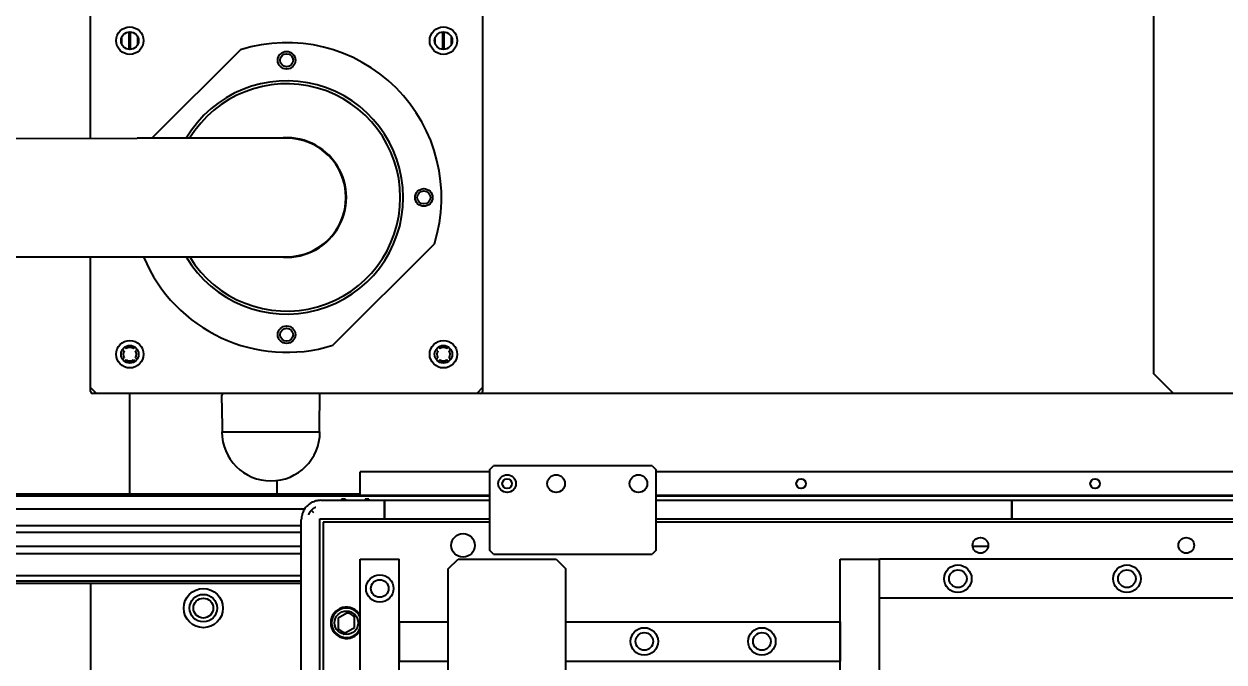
# Model space of a CAD drawing. Header units: millimetres. Extents: x 0 to 7722, y 0 to 5460.
# Drawn here: x 966 to 1579, y 3696 to 4022 of the extents above; entities that cross this region are included whole.
import ezdxf

# ---------------------------------------------------------------- set-up
doc = ezdxf.new("R2010")
doc.units = ezdxf.units.MM
doc.header["$LTSCALE"] = 5
doc.layers.get('0').update_dxf_attribs({"linetype": 'CONTINUOUS'})
doc.layers.get('Defpoints').update_dxf_attribs({"linetype": 'CONTINUOUS'})
doc.styles.add('DIM', font='romans.shx', dxfattribs={"width": 0.85})
doc.dimstyles.new('KOCPSM$0', dxfattribs={"dimtxt": 3, "dimasz": 2.5, "dimexe": 0.8, "dimexo": 0.8, "dimgap": 0.8, "dimtad": 1, "dimdsep": 46, "dimtxsty": 'DIM', "dimblk": 'CLOSEDBLANK', "dimcen": 0, "dimclrd": 4, "dimclre": 4, "dimclrt": 7, "dimazin": 2, "dimtfac": 1, "dimtmove": 0, "dimatfit": 3, "dimldrblk": 'CLOSEDBLANK', "dimfxl": 1, "dimarcsym": 0})

# ---------------------------------------------------------------- blocks, each defined once
blk = doc.blocks.new('_ClosedBlank')
at = {"color": 0, "linetype": 'ByBlock', "lineweight": -2}
for p, q in [((-1, 0.167), (0, 0)), ((-1, 0.167), (-1, -0.167)), ((0, 0), (-1, -0.167))]:
    blk.add_line(p, q, dxfattribs=at)
blk = doc.blocks.new('*D10')
at = {"color": 4, "linetype": 'ByBlock', "lineweight": -2, "transparency": 16777216}
for p, q in [((605.43, 4029.21), (605.43, 5055.01)), ((2190.43, 4539.48), (2190.43, 5055.01)), ((642.93, 5043.01), (2152.93, 5043.01))]:
    blk.add_line(p, q, dxfattribs=at)
at = {"layer": 'Defpoints', "color": 0, "transparency": 16777216}
for p in [(2190.43, 5043.01), (2190.43, 4527.48), (605.43, 4017.21)]:
    blk.add_point(p, dxfattribs=at)
at = {"color": 4, "lineweight": -2, "transparency": 16777216, "xscale": 37.5, "yscale": 37.5, "zscale": 37.5, "rotation": 180}
blk.add_blockref('_ClosedBlank', (605.43, 5043.01), dxfattribs=at)
at = {"color": 4, "lineweight": -2, "transparency": 16777216, "xscale": 37.5, "yscale": 37.5, "zscale": 37.5}
blk.add_blockref('_ClosedBlank', (2190.43, 5043.01), dxfattribs=at)
at = {"color": 7, "transparency": 16777216, "insert": (1397.93, 5077.51), "char_height": 45, "attachment_point": 5, "style": 'DIM'}
blk.add_mtext('1585', dxfattribs=at)

msp = doc.modelspace()

# ---------------------------------------------------------------- linework, layer by layer
for p, q in [((1542.931, 3843.483), (1542.931, 4075.283)), ((1000.431, 3963.652), (1000.431, 4030.483)), ((1200.431, 4030.483), (1200.431, 3836.483)), ((1020.126, 4008.993), (1020.126, 4017.973)), ((1020.431, 4008.983), (1020.431, 4017.983)), ((1020.736, 4008.993), (1020.736, 4017.973)), ((1180.126, 4008.993), (1180.126, 4017.973)), ((1180.431, 4008.983), (1180.431, 4017.983)), ((1180.736, 4008.993), (1180.736, 4017.973)), ((1016.281, 4011.743), (1016.281, 4015.223)), ((1024.581, 4011.743), (1024.581, 4015.223)), ((1176.281, 4011.743), (1176.281, 4015.223)), ((1184.581, 4011.743), (1184.581, 4015.223)), ((1076.828, 4008.875), (1031.63, 3963.677)), ((846.606, 3963.526), (1024.206, 3963.671)), ((1100.406, 3963.733), (1024.206, 3963.671)), ((1124.035, 3858.092), (1175.823, 3909.88)), ((846.656, 3903.026), (1024.256, 3903.171)), ((1000.431, 3836.483), (1000.431, 3903.152)), ((1024.256, 3903.171), (1100.456, 3903.233)), ((1017.558, 3855.302), (1016.765, 3856.093)), ((1016.765, 3850.874), (1017.558, 3851.665)), ((1017.822, 3857.149), (1018.612, 3856.356)), ((1022.25, 3856.356), (1023.041, 3857.149)), ((1024.097, 3856.093), (1023.304, 3855.302)), ((1023.304, 3851.665), (1024.097, 3850.874)), ((1177.558, 3855.302), (1176.765, 3856.093)), ((1176.765, 3850.874), (1177.558, 3851.665)), ((1177.822, 3857.149), (1178.612, 3856.356)), ((1182.25, 3856.356), (1183.041, 3857.149)), ((1184.097, 3856.093), (1183.304, 3855.302)), ((1183.304, 3851.665), (1184.097, 3850.874)), ((1018.612, 3850.61), (1017.822, 3849.817)), ((1023.041, 3849.817), (1022.25, 3850.61)), ((1178.612, 3850.61), (1177.822, 3849.817)), ((1183.041, 3849.817), (1182.25, 3850.61)), ((1552.931, 3833.483), (1542.931, 3843.483)), ((1000.431, 3834.483), (1000.431, 3836.483)), ((1003.431, 3833.483), (1000.431, 3836.483)), ((1003.431, 3833.483), (1001.431, 3833.483)), ((1197.431, 3833.483), (1003.431, 3833.483)), ((1020.431, 3782.027), (1020.431, 3833.483)), ((1200.431, 3836.483), (1197.431, 3833.483)), ((1199.431, 3833.483), (1197.431, 3833.483)), ((1552.931, 3833.483), (1199.431, 3833.483)), ((1200.431, 3836.483), (1200.431, 3834.483)), ((1642.931, 3833.483), (1552.931, 3833.483)), ((1067.663, 3816.871), (1067.444, 3832.571)), ((1117.199, 3816.871), (1117.418, 3832.571)), ((1067.705, 3813.883), (1067.663, 3816.871)), ((1117.157, 3813.883), (1117.199, 3816.871)), ((1067.431, 3813.883), (1117.431, 3813.883)), ((1203.931, 3794.483), (1205.931, 3796.483)), ((1286.931, 3796.483), (1205.931, 3796.483)), ((1286.931, 3796.483), (1288.931, 3794.483)), ((1203.931, 3793.483), (1137.931, 3793.483)), ((1137.931, 3781.483), (1137.931, 3793.483)), ((1203.931, 3794.483), (1203.931, 3753.483)), ((1288.931, 3753.483), (1288.931, 3794.483)), ((1641.931, 3793.483), (1288.931, 3793.483)), ((1095.431, 3789.064), (1095.431, 3782.027)), ((1137.931, 3782.027), (795.431, 3782.027)), ((1203.931, 3781.135), (795.431, 3781.135)), ((1117.931, 3778.983), (1150.431, 3778.983)), ((1130.431, 3779.483), (1128.431, 3779.483)), ((1128.431, 3779.483), (1128.431, 3778.983)), ((1130.431, 3779.483), (1130.431, 3778.983)), ((1203.931, 3781.483), (1137.931, 3781.483)), ((1142.431, 3779.483), (1140.431, 3779.483)), ((1140.431, 3779.483), (1140.431, 3778.983)), ((1142.431, 3779.483), (1142.431, 3778.983)), ((1150.431, 3778.983), (1150.431, 3775.334)), ((1150.431, 3775.334), (1150.431, 3778.983)), ((1150.431, 3778.983), (1203.931, 3778.983)), ((1646.931, 3781.483), (1288.931, 3781.483)), ((1646.931, 3781.135), (1288.931, 3781.135)), ((1288.931, 3778.983), (1470.431, 3778.983)), ((1470.431, 3775.334), (1470.431, 3778.983)), ((1470.431, 3778.983), (1646.931, 3778.983)), ((1470.431, 3778.983), (1470.431, 3775.334)), ((1109.593, 3774.504), (795.431, 3774.504)), ((1114.391, 3772.523), (1113.101, 3773.813)), ((1150.431, 3772.523), (1150.431, 3775.334)), ((1150.431, 3775.334), (1150.431, 3772.523)), ((1150.431, 3769.483), (1150.431, 3772.523)), ((1150.431, 3772.523), (1150.431, 3769.483)), ((1470.431, 3775.334), (1470.431, 3772.523)), ((1470.431, 3772.523), (1470.431, 3775.334)), ((1470.431, 3772.523), (1470.431, 3769.483)), ((1470.431, 3769.483), (1470.431, 3772.523)), ((795.431, 3766.183), (1107.931, 3766.183)), ((1107.931, 3651.983), (1107.931, 3768.983)), ((1117.431, 3651.983), (1117.431, 3769.483)), ((1117.431, 3769.483), (1150.431, 3769.483)), ((1203.931, 3767.883), (1119.031, 3767.883)), ((1119.031, 3767.883), (1119.031, 3300.083)), ((1150.431, 3769.483), (1203.931, 3769.483)), ((1288.931, 3769.483), (1470.431, 3769.483)), ((1638.931, 3767.883), (1288.931, 3767.883)), ((1470.431, 3769.483), (1638.931, 3769.483)), ((1107.931, 3762.633), (795.431, 3762.633)), ((1107.931, 3755.333), (795.431, 3755.333)), ((1205.931, 3751.483), (1203.931, 3753.483)), ((1288.931, 3753.483), (1286.931, 3751.483)), ((1458.378, 3755.333), (1450.484, 3755.333)), ((795.431, 3751.783), (1107.931, 3751.783)), ((1137.931, 3561.483), (1137.931, 3748.983)), ((1137.931, 3748.983), (1157.931, 3748.983)), ((1157.931, 3561.483), (1157.931, 3748.983)), ((1182.931, 3743.983), (1187.931, 3748.983)), ((1187.931, 3748.983), (1237.931, 3748.983)), ((1205.931, 3751.483), (1286.931, 3751.483)), ((1237.931, 3748.983), (1242.931, 3743.983)), ((1382.931, 3666.684), (1382.931, 3748.983)), ((1382.931, 3748.983), (1402.931, 3748.983)), ((1402.931, 3666.684), (1402.931, 3748.983)), ((1638.931, 3748.983), (1402.931, 3748.983)), ((1402.931, 3728.983), (1402.931, 3748.983)), ((1182.931, 3668.366), (1182.931, 3743.983)), ((1242.931, 3668.366), (1242.931, 3743.983)), ((1107.931, 3740.483), (795.431, 3740.483)), ((1107.931, 3737.768), (795.431, 3737.768)), ((1107.931, 3736.483), (795.431, 3736.483)), ((1000.431, 3736.483), (1000.431, 3331.483)), ((1655.431, 3728.983), (1402.931, 3728.983)), ((1131.174, 3721.477), (1126.727, 3718.91)), ((1126.727, 3718.91), (1126.727, 3713.776)), ((1135.135, 3714.056), (1135.135, 3719.19)), ((1157.931, 3716.983), (1182.931, 3716.983)), ((1157.931, 3716.983), (1157.931, 3696.983)), ((1242.931, 3716.983), (1382.931, 3716.983)), ((1382.931, 3716.983), (1382.931, 3696.983)), ((1130.689, 3711.489), (1135.135, 3714.056)), ((1157.931, 3696.983), (1182.931, 3696.983)), ((1242.931, 3696.983), (1382.931, 3696.983))]:
    msp.add_line(p, q)
for centre, radius in [((1020.431, 4013.483), 7), ((1020.431, 4013.483), 4.5), ((1180.431, 4013.483), 7), ((1180.431, 4013.483), 4.5), ((1100.431, 4003.483), 4.5), ((1100.431, 4003.483), 3.323), ((1170.431, 3933.483), 4.5), ((1170.431, 3933.483), 3.323), ((1100.431, 3863.483), 4.5), ((1100.431, 3863.483), 3.323), ((1020.431, 3853.483), 7), ((1020.431, 3853.483), 4.5), ((1180.431, 3853.483), 7), ((1180.431, 3853.483), 4.5), ((1212.931, 3787.483), 4.5), ((1212.931, 3787.483), 2.458), ((1237.931, 3787.483), 4.5), ((1279.931, 3787.483), 4.5), ((1362.931, 3787.483), 2.458), ((1512.931, 3787.483), 2.458), ((1190.431, 3755.983), 6), ((1190.431, 3755.983), 6), ((1454.431, 3755.983), 4), ((1559.431, 3755.983), 4), ((1147.931, 3733.983), 7), ((1442.931, 3738.983), 7), ((1442.931, 3738.983), 4.5), ((1529.181, 3738.983), 7), ((1529.181, 3738.983), 4.5), ((1147.931, 3733.983), 4.5), ((1057.931, 3723.983), 10), ((1057.931, 3723.983), 7), ((1057.931, 3723.983), 5.053), ((1130.931, 3716.483), 6), ((1282.931, 3706.983), 7), ((1282.931, 3706.983), 4.5), ((1342.931, 3706.983), 7), ((1342.931, 3706.983), 4.5)]:
    msp.add_circle(centre, radius)
for centre, radius, start, end in [((1100.431, 3933.483), 79, 342.61578, 107.38422), ((1100.431, 3933.483), 59.5, 210.604208, 149.489135), ((1100.431, 3933.483), 58, 211.483067, 148.610276), ((1100.431, 3933.483), 30.5, 262.705679, 97.387665), ((1100.431, 3933.483), 30.25, 270.046672, 90.046672), ((1100.431, 3933.483), 79, 202.56081, 287.38422), ((1020.431, 3853.483), 3.4, 147.664541, 212.335459), ((1020.431, 3853.483), 3.4, 57.664541, 122.335459), ((1020.431, 3853.483), 3.4, 327.664541, 32.335459), ((1180.431, 3853.483), 3.4, 147.664541, 212.335459), ((1180.431, 3853.483), 3.4, 57.664541, 122.335459), ((1180.431, 3853.483), 3.4, 327.664541, 32.335459), ((1020.431, 3853.483), 3.4, 237.664541, 302.335459), ((1180.431, 3853.483), 3.4, 237.664541, 302.335459), ((1001.431, 3834.483), 1, 180, 270), ((1068.344, 3832.583), 0.9, 90, 180.8), ((1116.518, 3832.583), 0.9, 359.2, 90), ((1199.431, 3834.483), 1, 270, 0), ((1092.431, 3813.883), 25, 180, 0), ((1117.931, 3768.983), 10, 90, 105.250579), ((1117.931, 3768.983), 10, 164.749418, 180), ((1130.931, 3716.483), 8, 28.955024, 331.044976), ((1130.931, 3716.483), 7.538, 21.780289, 338.219711), ((1130.931, 3716.483), 5, 32.780055, 87.219945), ((1130.931, 3716.483), 5, 212.780055, 267.219945)]:
    msp.add_arc(centre, radius, start, end)
for points, knots in [([(1115.299, 3778.63), (1114.59, 3778.436), (1113.875, 3778.156), (1112.674, 3777.511), (1112.104, 3777.139), (1111.037, 3776.26), (1110.54, 3775.75), (1109.575, 3774.548), (1109.154, 3773.839), (1108.601, 3772.622), (1108.421, 3772.119), (1108.284, 3771.615)], [-3.9218025, -3.9218025, -3.9218025, -3.9218025, -3.6696144, -3.6696144, -3.4730434, -3.4730434, -3.2764725, -3.2764725, -3.0035236, -3.0035236, -2.8130734, -2.8130734, -2.8130734, -2.8130734]), ([(1113.101, 3773.813), (1113.063, 3773.784), (1113.025, 3773.754), (1112.988, 3773.724), (1112.732, 3773.517), (1112.51, 3773.286), (1112.333, 3773.063), (1112.235, 3772.939), (1112.142, 3772.808), (1112.059, 3772.675), (1111.976, 3772.543), (1111.903, 3772.409), (1111.841, 3772.282), (1111.779, 3772.156), (1111.725, 3772.029), (1111.683, 3771.918), (1111.662, 3771.862), (1111.642, 3771.807), (1111.625, 3771.757), (1111.617, 3771.733), (1111.609, 3771.708), (1111.602, 3771.685), (1111.598, 3771.673), (1111.594, 3771.662), (1111.591, 3771.651), (1111.589, 3771.645), (1111.588, 3771.64), (1111.586, 3771.634), (1111.585, 3771.631), (1111.585, 3771.629), (1111.584, 3771.626), (1111.583, 3771.623), (1111.582, 3771.621), (1111.582, 3771.615)], [5.9651009, 5.9651009, 5.9651009, 5.9651009, 6.1083158, 6.1083158, 6.1083158, 7.0991864, 7.0991864, 7.0991864, 7.6487641, 7.6487641, 7.6487641, 8.1983418, 8.1983418, 8.1983418, 8.7479195, 8.7479195, 8.7479195, 9.0227083, 9.0227083, 9.0227083, 9.1601028, 9.1601028, 9.1601028, 9.2288, 9.2288, 9.2288, 9.2631486, 9.2631486, 9.2631486, 9.2803229, 9.2803229, 9.2803229, 9.2974972, 9.2974972, 9.2974972, 9.2974972]), ([(1115.299, 3775.332), (1115.293, 3775.332), (1115.291, 3775.331), (1115.288, 3775.33), (1115.286, 3775.33), (1115.283, 3775.329), (1115.28, 3775.328), (1115.274, 3775.326), (1115.269, 3775.325), (1115.263, 3775.323), (1115.252, 3775.32), (1115.241, 3775.316), (1115.229, 3775.312), (1115.206, 3775.305), (1115.181, 3775.297), (1115.157, 3775.289), (1115.107, 3775.272), (1115.052, 3775.253), (1114.996, 3775.231), (1114.885, 3775.189), (1114.758, 3775.135), (1114.632, 3775.073), (1114.505, 3775.012), (1114.372, 3774.938), (1114.239, 3774.855), (1114.106, 3774.772), (1113.975, 3774.679), (1113.851, 3774.581), (1113.628, 3774.404), (1113.397, 3774.182), (1113.19, 3773.926), (1113.16, 3773.889), (1113.13, 3773.851), (1113.101, 3773.813)], [9.2974972, 9.2974972, 9.2974972, 9.2974972, 9.3146715, 9.3146715, 9.3146715, 9.3318458, 9.3318458, 9.3318458, 9.3661944, 9.3661944, 9.3661944, 9.4348916, 9.4348916, 9.4348916, 9.572286, 9.572286, 9.572286, 9.8470749, 9.8470749, 9.8470749, 10.3966526, 10.3966526, 10.3966526, 10.9462303, 10.9462303, 10.9462303, 11.495808, 11.495808, 11.495808, 12.4866786, 12.4866786, 12.4866786, 12.6298935, 12.6298935, 12.6298935, 12.6298935])]:
    msp.add_open_spline(points, degree=3, knots=knots)
for points in [[(1115.301, 3778.631), (1115.3, 3778.631), (1115.3, 3778.631), (1115.299, 3778.63)], [(1108.284, 3771.615), (1108.284, 3771.615), (1108.283, 3771.614), (1108.283, 3771.613)]]:
    msp.add_open_spline(points, degree=3)
for points in [[(1132.537, 3722.264), (1131.793, 3721.835), (1131.174, 3721.477)], [(1135.135, 3719.19), (1135.135, 3719.906), (1135.135, 3720.764)], [(1126.727, 3713.776), (1126.727, 3713.061), (1126.727, 3712.202)], [(1129.325, 3710.702), (1130.069, 3711.131), (1130.689, 3711.489)]]:
    msp.add_rational_spline(points, [1, 1.01039845273, 1], degree=2)

# ---------------------------------------------------------------- dimensions: what is measured, and where the dimension line sits
dim = msp.add_linear_dim(base=(2190.431, 5043.009), p1=(605.431, 4017.214), p2=(2190.431, 4527.483), dimstyle='KOCPSM$0', override={"dimscale": 15, "dimfxl": 0.8, "dimarcsym": 1})
dim.commit()
dim.dimension.update_dxf_attribs({"geometry": '*D10', "text_midpoint": (1397.931, 5077.509)})

doc.saveas('drawing.dxf')
